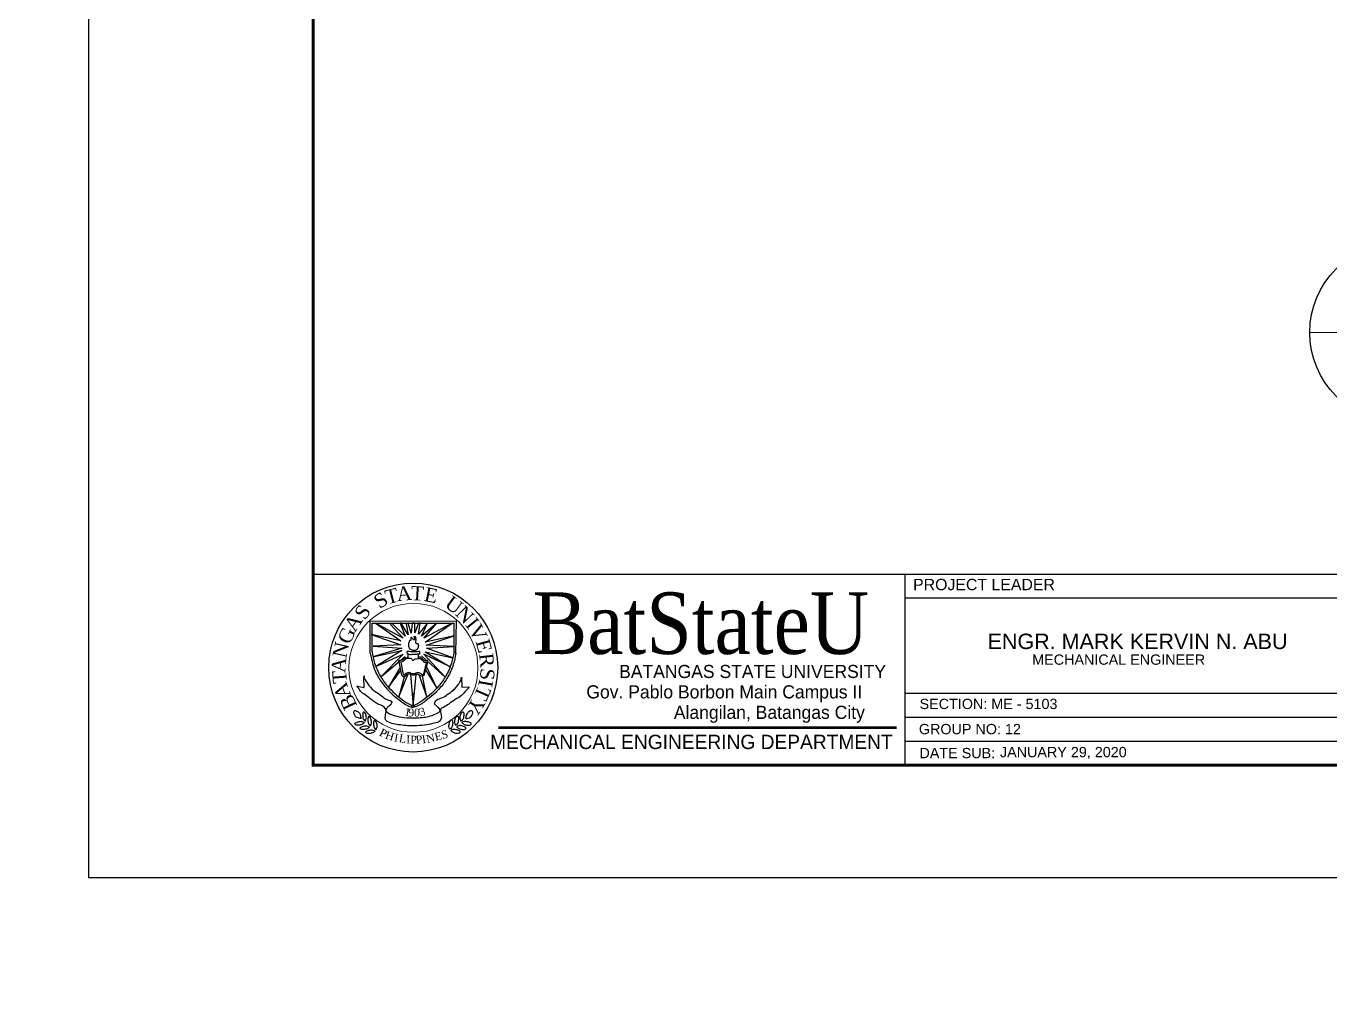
# Model space of a CAD drawing. Header units: millimetres. Extents: x -60 to 576, y -39 to 287.
# Drawn here: x 103.55 to 138.48, y 76.82 to 102.89 of the extents above; entities that cross this region are included whole.
import ezdxf
from ezdxf.enums import TextEntityAlignment as Align

# ---------------------------------------------------------------- set-up
doc = ezdxf.new("R2010")
doc.units = ezdxf.units.MM
doc.header["$MEASUREMENT"] = 0
doc.layers.add('M-AC-TEXT', color=7, linetype='Continuous')
doc.layers.add('template', color=7, linetype='Continuous')
doc.styles.add('ar-dim-axis', font='romans.shx', dxfattribs={"width": 0.8})
doc.styles.add('arial', font='arial.ttf')
doc.styles.add('CGOTHIC', font='GOTHIC.TTF')
doc.styles.add('GARAMOND', font='GARA.TTF')
doc.styles.add('OIP FONT', font='GOTHIC.TTF', dxfattribs={"height": 150})
doc.styles.get("Standard").update_dxf_attribs({"font": 'arial.ttf'})
doc.dimstyles.new('ar-dim-axis', dxfattribs={"dimtxt": 350, "dimasz": 250, "dimexe": 75, "dimexo": 75, "dimgap": 200, "dimtad": 1, "dimdec": 0, "dimzin": 12, "dimdsep": 46, "dimtxsty": 'ar-dim-axis', "dimblk": 'ARCHTICK', "dimcen": 120, "dimclrd": 11, "dimclre": 8, "dimclrt": 4, "dimadec": 0, "dimazin": 3, "dimtm": 1, "dimtfac": 1, "dimtdec": 0, "dimtix": 1, "dimtmove": 2, "dimatfit": 3, "dimldrblk": 'ARCHTICK', "dimfxl": 1, "dimtolj": 1, "dimtzin": 0, "dimarcsym": 1})

# ---------------------------------------------------------------- blocks, each defined once
blk = doc.blocks.new('_ARCHTICK')
at = {"color": 0, "linetype": 'ByBlock', "const_width": 0.15}
blk.add_lwpolyline([(-0.5, -0.5), (0.5, 0.5)], dxfattribs=at)

msp = doc.modelspace()

# ---------------------------------------------------------------- linework, layer by layer
at = {"color": 0, "linetype": 'ByBlock', "lineweight": 9}
msp.add_line((143.006, 94.684), (137.936, 94.684), dxfattribs=at)
msp.add_circle((140.334, 94.684), 2.398)
at = {"layer": 'template'}
for p, q in [((105.224, 150.476), (105.224, 80.08)), ((111.241, 88.209), (201.492, 88.209)), ((127.087, 88.21), (127.087, 83.088)), ((127.087, 88.209), (127.087, 83.088)), ((127.087, 87.569), (183.658, 87.569)), ((112.767, 86.953), (115.079, 86.948)), ((112.767, 86.086), (112.767, 86.953)), ((112.816, 86.89), (115.014, 86.89)), ((112.816, 86.121), (112.816, 86.89)), ((113.646, 86.493), (112.908, 86.89)), ((112.908, 86.89), (113.592, 86.417)), ((113.348, 86.89), (113.315, 86.856)), ((113.315, 86.856), (113.646, 86.493)), ((113.706, 86.547), (113.348, 86.89)), ((113.597, 86.89), (113.57, 86.89)), ((113.57, 86.89), (113.706, 86.547)), ((113.787, 86.585), (113.597, 86.89)), ((113.787, 86.89), (113.73, 86.872)), ((113.73, 86.872), (113.787, 86.585)), ((113.868, 86.628), (113.787, 86.89)), ((113.89, 86.89), (113.868, 86.628)), ((113.966, 86.89), (113.89, 86.89)), ((114.064, 86.89), (113.966, 86.634)), ((113.966, 86.634), (113.966, 86.89)), ((114.303, 86.89), (114.064, 86.596)), ((114.064, 86.596), (114.102, 86.89)), ((114.102, 86.89), (114.064, 86.89)), ((114.552, 86.89), (114.145, 86.541)), ((114.145, 86.541), (114.303, 86.89)), ((114.965, 86.89), (114.205, 86.487)), ((114.205, 86.487), (114.552, 86.89)), ((114.243, 86.384), (114.965, 86.89)), ((115.014, 86.114), (115.014, 86.89)), ((115.063, 86.086), (115.079, 86.948)), ((113.592, 86.417), (112.794, 86.59)), ((112.794, 86.59), (113.592, 86.314)), ((113.592, 86.314), (112.843, 86.281)), ((112.843, 86.281), (113.613, 86.227)), ((115.014, 86.552), (114.243, 86.384)), ((114.265, 86.303), (115.014, 86.552)), ((115.014, 86.27), (114.265, 86.303)), ((113.613, 86.227), (112.842, 85.992)), ((112.842, 85.992), (113.619, 86.162)), ((113.619, 86.162), (112.917, 85.731)), ((112.917, 85.731), (113.646, 86.064)), ((113.646, 86.064), (113.05, 85.455)), ((113.05, 85.455), (113.7, 85.999)), ((113.777, 86.072), (113.777, 85.971)), ((114.056, 86.06), (114.056, 85.959)), ((114.772, 85.443), (114.14, 86.015)), ((114.911, 85.725), (114.205, 86.064)), ((114.205, 86.064), (114.772, 85.443)), ((114.243, 86.129), (114.911, 85.725)), ((114.243, 86.129), (114.98, 85.961)), ((114.275, 86.227), (115.014, 86.27)), ((114.98, 85.961), (114.275, 86.227)), ((113.565, 85.695), (113.253, 85.18)), ((113.253, 85.18), (113.575, 85.614)), ((113.531, 85.857), (113.608, 85.502)), ((113.59, 85.85), (113.648, 85.519)), ((114.266, 85.821), (114.185, 85.513)), ((114.217, 85.496), (114.312, 85.86)), ((114.248, 85.647), (114.552, 85.153)), ((114.552, 85.153), (114.281, 85.717)), ((112.604, 85.169), (112.593, 85.445)), ((113.535, 84.916), (113.782, 85.533)), ((113.689, 85.479), (113.535, 84.916)), ((113.847, 85.516), (113.915, 84.679)), ((113.915, 84.679), (113.999, 85.522)), ((114.069, 85.516), (114.288, 84.911)), ((114.288, 84.911), (114.167, 85.484)), ((115.212, 85.447), (115.223, 85.177)), ((112.42, 85.207), (112.604, 85.169)), ((115.223, 85.177), (115.404, 85.183)), ((127.087, 85.019), (150.787, 85.019)), ((127.087, 84.375), (162.563, 84.375)), ((127.087, 83.732), (137.421, 83.732)), ((127.087, 83.732), (150.787, 83.732)), ((105.224, 80.08), (204.5, 80.08))]:
    msp.add_line(p, q, dxfattribs=at)
at = {"layer": 'template', "linetype": 'Continuous', "lineweight": 50}
msp.add_line((116.205, 84.097), (126.866, 84.097), dxfattribs=at)
at = {"layer": 'template', "linetype": 'Continuous', "const_width": 0.0853}
msp.add_lwpolyline([(111.241, 83.088), (201.492, 83.088), (201.492, 147.467), (111.241, 147.467)], close=True, dxfattribs=at)
at = {"layer": 'template'}
msp.add_circle((113.919, 85.703), 2.263, dxfattribs=at)
at = {"layer": 'template', "lineweight": 20}
for centre, radius in [((113.919, 85.703), 2.263), ((113.927, 85.696), 1.728)]:
    msp.add_circle(centre, radius, dxfattribs=at)
at = {"layer": 'template', "start_tangent": (-1, 0)}
msp.add_spline([(113.908, 86.161), (113.84, 86.198), (113.804, 86.255), (113.804, 86.317), (113.804, 86.365), (113.818, 86.391), (113.832, 86.439), (113.854, 86.434), (113.861, 86.482), (113.876, 86.518), (113.895, 86.491), (113.932, 86.458), (113.961, 86.458), (113.959, 86.496), (113.945, 86.531), (113.948, 86.543), (113.983, 86.513), (113.983, 86.485), (113.989, 86.459), (113.989, 86.43), (113.978, 86.386), (114.004, 86.345), (114.037, 86.346), (114.057, 86.293), (114.051, 86.25), (114.02, 86.191), (113.99, 86.166), (113.953, 86.159), (113.907, 86.159), (113.909, 86.159)], degree=3, dxfattribs=at)
at = {"layer": 'template'}
for points in [[(112.767, 86.086), (112.837, 85.786), (112.984, 85.449), (113.185, 85.167), (113.586, 84.804), (113.858, 84.647), (113.912, 84.631)], [(112.816, 86.121), (112.886, 85.82), (113.033, 85.484), (113.234, 85.202), (113.635, 84.839), (113.907, 84.681), (113.961, 84.665)], [(113.531, 85.857), (113.53, 85.896), (113.587, 85.904), (113.649, 85.928), (113.724, 85.965), (113.777, 85.971), (113.777, 85.994)], [(115.014, 86.121), (114.943, 85.82), (114.797, 85.484), (114.596, 85.202), (114.194, 84.839), (113.923, 84.681), (113.869, 84.665)], [(115.063, 86.086), (114.992, 85.786), (114.846, 85.449), (114.645, 85.167), (114.243, 84.804), (113.972, 84.647), (113.918, 84.631)], [(114.311, 85.855), (114.298, 85.899), (114.237, 85.884), (114.203, 85.902), (114.176, 85.933), (114.139, 85.957), (114.107, 85.98), (114.056, 85.98)], [(113.648, 85.519), (113.704, 85.519), (113.712, 85.542), (113.75, 85.563), (113.814, 85.577), (113.875, 85.548), (113.912, 85.542), (113.962, 85.545), (113.999, 85.563), (114.055, 85.568), (114.089, 85.566), (114.121, 85.542), (114.139, 85.528), (114.185, 85.513)], [(113.608, 85.502), (113.657, 85.466), (113.709, 85.479), (113.744, 85.516), (113.782, 85.533), (113.834, 85.533), (113.875, 85.524), (113.915, 85.504), (113.982, 85.518), (114.023, 85.53), (114.069, 85.516), (114.167, 85.484), (114.217, 85.496)], [(112.502, 84.339), (112.393, 84.378), (112.342, 84.455), (112.336, 84.532), (112.345, 84.545), (112.412, 84.538), (112.479, 84.478), (112.505, 84.42), (112.513, 84.365), (112.513, 84.337), (112.506, 84.337), (112.492, 84.352), (112.49, 84.352)], [(115.336, 84.337), (115.447, 84.372), (115.5, 84.447), (115.51, 84.523), (115.501, 84.537), (115.434, 84.533), (115.365, 84.476), (115.336, 84.418), (115.326, 84.364), (115.325, 84.336), (115.331, 84.336), (115.347, 84.35), (115.348, 84.35)], [(112.607, 84.227), (112.546, 84.181), (112.458, 84.162), (112.403, 84.164), (112.36, 84.191), (112.358, 84.208), (112.401, 84.235), (112.443, 84.251), (112.494, 84.259), (112.514, 84.265), (112.553, 84.254), (112.604, 84.226), (112.606, 84.22)], [(112.635, 84.264), (112.662, 84.336), (112.655, 84.425), (112.638, 84.477), (112.6, 84.512), (112.583, 84.508), (112.569, 84.46), (112.566, 84.415), (112.573, 84.364), (112.573, 84.343), (112.593, 84.308), (112.635, 84.267), (112.641, 84.267)], [(112.773, 84.145), (112.8, 84.217), (112.793, 84.307), (112.776, 84.359), (112.738, 84.393), (112.721, 84.389), (112.707, 84.341), (112.704, 84.297), (112.711, 84.245), (112.711, 84.224), (112.731, 84.19), (112.773, 84.149), (112.78, 84.149)], [(112.924, 84.038), (112.951, 84.11), (112.945, 84.2), (112.927, 84.251), (112.889, 84.286), (112.872, 84.282), (112.858, 84.234), (112.855, 84.189), (112.862, 84.138), (112.862, 84.117), (112.883, 84.083), (112.924, 84.041), (112.931, 84.041)], [(114.902, 84.055), (114.877, 84.128), (114.888, 84.217), (114.907, 84.268), (114.946, 84.301), (114.964, 84.296), (114.975, 84.248), (114.977, 84.203), (114.968, 84.152), (114.967, 84.131), (114.945, 84.097), (114.902, 84.058), (114.895, 84.058)], [(115.057, 84.155), (115.033, 84.229), (115.043, 84.318), (115.063, 84.369), (115.102, 84.401), (115.119, 84.397), (115.131, 84.349), (115.132, 84.304), (115.123, 84.252), (115.123, 84.232), (115.1, 84.198), (115.057, 84.159), (115.051, 84.159)], [(115.2, 84.268), (115.176, 84.341), (115.186, 84.431), (115.206, 84.481), (115.245, 84.514), (115.262, 84.51), (115.274, 84.461), (115.275, 84.416), (115.266, 84.365), (115.266, 84.345), (115.243, 84.311), (115.2, 84.271), (115.194, 84.272)], [(115.226, 84.231), (115.286, 84.181), (115.373, 84.159), (115.427, 84.159), (115.472, 84.184), (115.474, 84.201), (115.433, 84.23), (115.392, 84.247), (115.34, 84.257), (115.321, 84.264), (115.282, 84.255), (115.229, 84.229), (115.227, 84.223)], [(112.745, 84.109), (112.684, 84.062), (112.596, 84.044), (112.542, 84.046), (112.498, 84.072), (112.496, 84.09), (112.539, 84.117), (112.581, 84.132), (112.632, 84.14), (112.652, 84.146), (112.691, 84.136), (112.742, 84.108), (112.744, 84.101)], [(112.897, 84.002), (112.835, 83.955), (112.747, 83.936), (112.693, 83.938), (112.649, 83.965), (112.648, 83.983), (112.69, 84.009), (112.732, 84.025), (112.783, 84.033), (112.803, 84.039), (112.842, 84.029), (112.893, 84.001), (112.895, 83.994)], [(114.927, 84.017), (114.987, 83.968), (115.074, 83.946), (115.128, 83.945), (115.173, 83.97), (115.175, 83.988), (115.134, 84.016), (115.093, 84.034), (115.042, 84.044), (115.022, 84.05), (114.983, 84.042), (114.931, 84.016), (114.928, 84.009)], [(115.083, 84.118), (115.143, 84.069), (115.23, 84.046), (115.284, 84.046), (115.329, 84.071), (115.331, 84.088), (115.29, 84.117), (115.248, 84.135), (115.197, 84.145), (115.178, 84.151), (115.139, 84.143), (115.086, 84.117), (115.084, 84.11)]]:
    msp.add_spline(points, degree=3, dxfattribs=at)
for points, end_tangent in [([(113.59, 85.85), (113.666, 85.89), (113.718, 85.937), (113.77, 85.951), (113.823, 85.957), (113.875, 85.937), (113.895, 85.91), (113.915, 85.896), (113.944, 85.922), (114.011, 85.937), (114.075, 85.948), (114.144, 85.916), (114.191, 85.87), (114.249, 85.85), (114.266, 85.858), (114.266, 85.821)], (0, -1)), ([(113.763, 86.141), (113.85, 86.137), (113.942, 86.133), (114.003, 86.134), (114.057, 86.14), (114.087, 86.138), (114.088, 86.109), (114.088, 86.085), (114.078, 86.063), (114.052, 86.06), (114.002, 86.055), (113.914, 86.055), (113.81, 86.053), (113.783, 86.068), (113.753, 86.087), (113.762, 86.143), (113.762, 86.149)], (-1, 0))]:
    msp.add_spline(points, degree=3, dxfattribs=dict(at, end_tangent=end_tangent))
for points, knots in [([(112.609, 85.474), (112.559, 85.474), (112.682, 85.311), (112.739, 85.197), (112.895, 85.059), (113.07, 84.957), (113.184, 84.841), (113.367, 84.812), (113.324, 84.719), (113.276, 84.669), (113.213, 84.631), (113.164, 84.533), (113.318, 84.445), (113.495, 84.394), (113.713, 84.356), (113.893, 84.359), (114.103, 84.355), (114.338, 84.383), (114.533, 84.462), (114.64, 84.525), (114.64, 84.594), (114.583, 84.635), (114.546, 84.686), (114.48, 84.721), (114.5, 84.789), (114.561, 84.861), (114.698, 84.883), (114.842, 84.985), (114.978, 85.079), (115.08, 85.182), (115.143, 85.276), (115.199, 85.346), (115.212, 85.435), (115.212, 85.447)], [0, 0, 0, 0, 0.050157, 0.09733, 0.169415, 0.238469, 0.297382, 0.34519, 0.361609, 0.384753, 0.415402, 0.43521, 0.480082, 0.549086, 0.637593, 0.692397, 0.728181, 0.847546, 0.920378, 0.94488, 0.959291, 0.979722, 1.010309, 1.023969, 1.046254, 1.066064, 1.119081, 1.173808, 1.241086, 1.282544, 1.318293, 1.350594, 1.379885, 1.379885, 1.379885, 1.379885]), ([(112.593, 85.468), (112.598, 85.473), (112.606, 85.477), (112.619, 85.476), (112.621, 85.476)], [3.04846765, 3.04846765, 3.04846765, 3.04846765, 3.05886904, 3.06079098, 3.06079098, 3.06079098, 3.06079098]), ([(115.404, 85.183), (115.408, 85.183), (115.432, 85.178), (115.294, 85.049), (115.21, 84.938), (115.038, 84.843), (114.879, 84.736), (114.762, 84.642), (114.637, 84.601), (114.662, 84.47), (114.693, 84.367), (114.62, 84.239), (114.468, 84.211), (114.271, 84.159), (114.027, 84.141), (113.79, 84.135), (113.579, 84.167), (113.392, 84.187), (113.258, 84.235), (113.185, 84.29), (113.159, 84.34), (113.18, 84.428), (113.199, 84.516), (113.169, 84.667), (112.954, 84.712), (112.79, 84.851), (112.637, 84.969), (112.506, 85.058), (112.462, 85.145), (112.39, 85.213), (112.418, 85.209), (112.448, 85.202)], [1.525096, 1.525096, 1.525096, 1.525096, 1.532073, 1.584612, 1.633558, 1.698069, 1.768711, 1.823631, 1.856154, 1.874433, 1.942755, 1.959564, 2.013837, 2.081716, 2.168665, 2.253261, 2.318126, 2.380396, 2.439479, 2.4572, 2.470092, 2.492272, 2.543518, 2.560297, 2.639259, 2.721631, 2.780104, 2.832648, 2.871086, 2.885372, 2.911145, 2.911145, 2.911145, 2.911145]), ([(113.888, 85.011), (113.9, 85.009), (113.921, 85.006), (113.936, 85.007), (113.948, 85.011)], [0, 0, 0, 0, 0.01145534, 0.02007474, 0.02007474, 0.02007474, 0.02007474]), ([(113.888, 84.99), (113.9, 84.988), (113.921, 84.985), (113.936, 84.987), (113.948, 84.99)], [0, 0, 0, 0, 0.01145534, 0.02007474, 0.02007474, 0.02007474, 0.02007474]), ([(113.893, 84.942), (113.904, 84.943), (113.921, 84.946), (113.934, 84.945), (113.941, 84.943)], [0.00178548, 0.00178548, 0.00178548, 0.00178548, 0.01145534, 0.01823656, 0.01823656, 0.01823656, 0.01823656]), ([(113.895, 84.921), (113.905, 84.923), (113.92, 84.925), (113.933, 84.924), (113.939, 84.923)], [0.00231179, 0.00231179, 0.00231179, 0.00231179, 0.01145534, 0.0176246, 0.0176246, 0.0176246, 0.0176246])]:
    msp.add_open_spline(points, degree=3, knots=knots, dxfattribs=at)

# ---------------------------------------------------------------- texts
at = {"layer": 'template', "style": 'arial'}
for s, height, p in [('PROJECT LEADER', 0.30409, (127.311, 87.777)), ('ENGR. MARK KERVIN N. ABU', 0.41257, (129.305, 86.2)), ('MECHANICAL ENGINEER', 0.27505, (130.502, 85.779)), ('SECTION: ME - 5103', 0.27505, (127.485, 84.592)), ('GROUP NO: 12', 0.27505, (127.466, 83.918)), ('DATE SUB:', 0.275, (127.482, 83.275)), ('JANUARY 29, 2020', 0.27505, (129.638, 83.301))]:
    msp.add_text(s, height=height, dxfattribs=at).set_placement(p)
at = {"layer": 'template', "width": 1}
for s, height, style, p in [('BatStateU', 1.6503, 'GARAMOND', (121.625, 86.069)), ('BATANGAS STATE UNIVERSITY', 0.35128, 'CGOTHIC', (123.011, 85.423)), ('Gov. Pablo Borbon Main Campus II', 0.35128, 'CGOTHIC', (122.252, 84.877)), ('Alangilan, Batangas City', 0.35128, 'CGOTHIC', (123.46, 84.328))]:
    msp.add_text(s, height=height, dxfattribs=dict(at, style=style)).set_placement(p, align=Align.CENTER)
at = {"layer": 'template', "attachment_point": 1}
for s, insert, char_height, width, rotation in [('{\\fTimes New Roman|b0|i0|c0|p18;S}', (112.814, 87.583), 0.37713, 29.67394, 33.2318), ('{\\fTimes New Roman|b0|i0|c0|p18;T}', (113.129, 87.759), 0.37713, 29.67394, 14.448), ('{\\fTimes New Roman|b0|i0|c0|p18;A}', (113.453, 87.856), 0.37713, 29.67394, 5.7185), ('{\\fTimes New Roman|b0|i0|c0|p18;T}', (113.869, 87.891), 0.37713, 0.3193, 356.815), ('{\\fTimes New Roman|b0|i0|c0|p18;E}', (114.265, 87.862), 0.37713, 29.67394, 348.6904), ('{\\fTimes New Roman|b0|i0|c0|p18;S}', (112.315, 87.168), 0.37713, 29.67394, 56.1104), ('{\\fTimes New Roman|b0|i0|c0|p18;U}', (114.957, 87.654), 0.37713, 29.67394, 323.5013), ('{\\fTimes New Roman|b0|i0|c0|p18;N}', (115.294, 87.397), 0.37713, 29.67394, 314.1356), ('{\\fTimes New Roman|b0|i0|c0|p18;A}', (112.04, 86.841), 0.37713, 29.67394, 56.1104), ('{\\fTimes New Roman|b0|i0|c0|p18;I}', (115.594, 87.082), 0.37713, 29.67394, 308.6454), ('{\\fTimes New Roman|b0|i0|c0|p18;G}', (111.875, 86.454), 0.37713, 29.67394, 65.9347), ('{\\fTimes New Roman|b0|i0|c0|p18;V}', (115.726, 86.913), 0.37713, 29.67394, 298.2002), ('{\\fTimes New Roman|b0|i0|c0|p18;N}', (111.751, 86.016), 0.37713, 29.67394, 77.5616), ('{\\fTimes New Roman|b0|i0|c0|p18;E}', (115.95, 86.502), 0.37713, 29.67394, 285.4787), ('{\\fTimes New Roman|b0|i0|c0|p18;A}', (111.721, 85.581), 0.37713, 29.67394, 85.537), ('{\\fTimes New Roman|b0|i0|c0|p18;R}', (116.058, 86.11), 0.37713, 29.67394, 276.1995), ('{\\fTimes New Roman|b0|i0|c0|p18;T}', (111.771, 85.26), 0.37713, 29.67394, 94.2665), ('{\\fTimes New Roman|b0|i0|c0|p18;S}', (116.105, 85.668), 0.37713, 29.67394, 266.0586), ('{\\fTimes New Roman|b0|i0|c0|p18;A}', (111.906, 84.828), 0.37713, 29.67394, 110.3667), ('{\\fTimes New Roman|b0|i0|c0|p18;I}', (116.064, 85.342), 0.37713, 29.67394, 259.8108), ('{\\fTimes New Roman|b0|i0|c0|p18;B}', (112.087, 84.522), 0.37713, 29.67394, 115.1841), ('{\\fTimes New Roman|b0|i0|c0|p18;T}', (116.017, 85.098), 0.37713, 29.67394, 245.978), ('{\\fTimes New Roman|b0|i0|c0|p18;1}', (113.704, 84.627), 0.21119, 29.67394, 350.6967), ('{\\fTimes New Roman|b0|i0|c0|p18;9}', (113.786, 84.605), 0.21119, 29.67394, 359.8965), ('{\\fTimes New Roman|b0|i0|c0|p18;0}', (113.943, 84.601), 0.21119, 29.67394, 359.8965), ('{\\fTimes New Roman|b0|i0|c0|p18;3}', (114.057, 84.603), 0.21119, 29.67394, 14.5727), ('{\\fTimes New Roman|b0|i0|c0|p18;Y}', (115.866, 84.746), 0.37713, 29.67394, 237.494), ('{\\fTimes New Roman|b0|i0|c0|p18;P}', (113.083, 84.083), 0.21119, 29.67394, 333.245), ('{\\fTimes New Roman|b0|i0|c0|p18;P}', (113.088, 84.083), 0.21119, 29.67394, 333.245), ('{\\fTimes New Roman|b0|i0|c0|p18;H}', (113.215, 84.008), 0.21119, 29.67394, 342.3689), ('{\\fTimes New Roman|b0|i0|c0|p18;I}', (113.43, 83.938), 0.21119, 29.67394, 350.7446), ('{\\fTimes New Roman|b0|i0|c0|p18;L}', (113.56, 83.919), 0.21119, 29.67394, 350.6967), ('{\\fTimes New Roman|b0|i0|c0|p18;I}', (113.736, 83.886), 0.21119, 29.67394, 357.8325), ('{\\fTimes New Roman|b0|i0|c0|p18;P}', (113.842, 83.876), 0.21119, 29.67394, 359.8965), ('{\\fTimes New Roman|b0|i0|c0|p18;P}', (113.975, 83.869), 0.21119, 29.67394, 7.5162), ('{\\fTimes New Roman|b0|i0|c0|p18;I}', (114.137, 83.877), 0.21119, 29.67394, 9.0391), ('{\\fTimes New Roman|b0|i0|c0|p18;N}', (114.246, 83.886), 0.21119, 29.67394, 12.9245), ('{\\fTimes New Roman|b0|i0|c0|p18;E}', (114.469, 83.943), 0.21119, 29.67394, 14.5727), ('{\\fTimes New Roman|b0|i0|c0|p18;S}', (114.648, 83.994), 0.21119, 29.67394, 14.5727)]:
    msp.add_mtext(s, dxfattribs=dict(at, insert=insert, char_height=char_height, width=width, rotation=rotation))
at = {"layer": 'template', "linetype": 'Continuous', "lineweight": 0, "insert": (115.979, 83.903), "char_height": 0.38403, "width": 12.18966, "attachment_point": 1}
msp.add_mtext('{\\fCentury Gothic|b0|i0|c0|p34;\\C7;MECHANICAL ENGINEERING DEPARTMENT}', dxfattribs=at)

# ---------------------------------------------------------------- leaders
at = {"layer": 'M-AC-TEXT', "annotation_type": 0, "has_hookline": 1, "hookline_direction": 1, "text_width": 1.46}
for points in [[(245.084, 135.482), (244.958, 135.234), (244.582, 135.235)], [(263.873, 114.479), (263.746, 114.231), (263.37, 114.232)], [(245.078, 106.725), (244.952, 106.477), (244.576, 106.478)]]:
    msp.add_leader(points, dimstyle='ar-dim-axis', override={"dimtxt": 150, "dimasz": 150, "dimgap": 200, "dimtad": 0, "dimtih": 1, "dimtoh": 1, "dimtxsty": 'OIP FONT', "dimclrd": 256, "dimclre": 256, "dimclrt": 256, "dimfxl": 0.2, "dimfxlon": 1, "dimlwd": 65535, "dimlwe": 65535}, dxfattribs=at)

doc.saveas('drawing.dxf')
